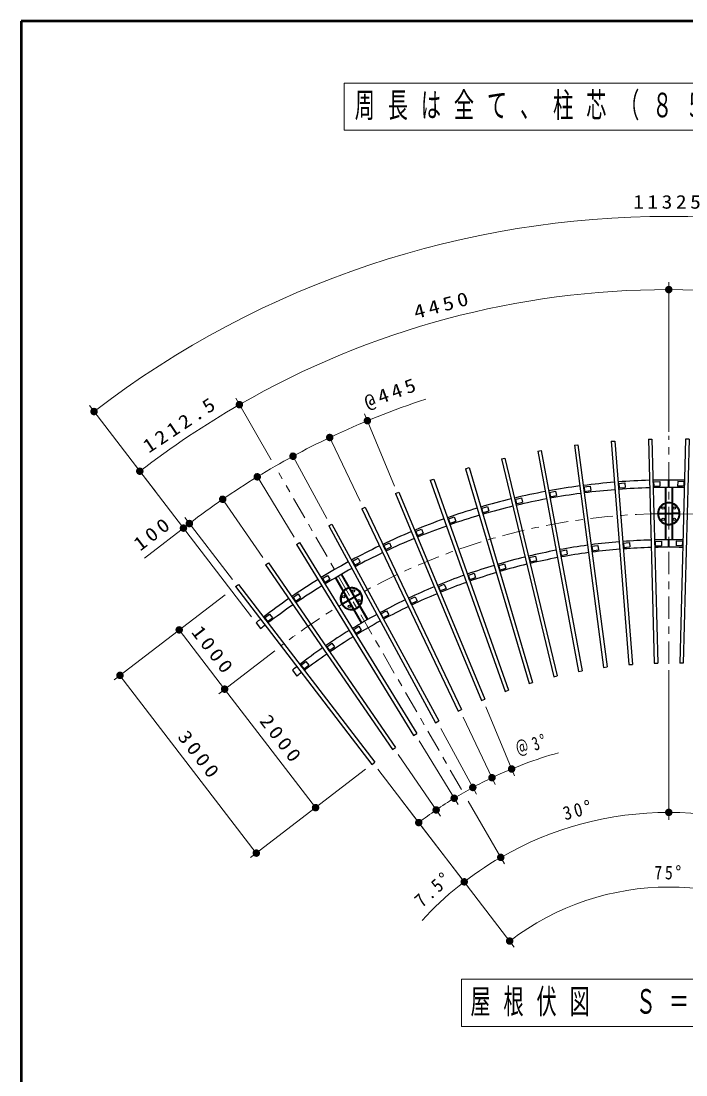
# Model space of a CAD drawing. Units: millimetres on the paper, with parts at other scales. Extents: x -365 to 10, y -38 to 257.
# Drawn here: x -365 to -276, y 115.9 to 257 of the extents above; entities that cross this region are included whole.
import ezdxf

# ---------------------------------------------------------------- set-up
doc = ezdxf.new("R2010")
doc.units = ezdxf.units.MM
doc.linetypes.add('USER2', pattern=[6, 3, -1, 1, -1])
doc.layers.add('LY_1', color=7, linetype='Continuous', lineweight=25)
doc.layers.add('LY_2', color=7, linetype='Continuous', lineweight=13)
doc.styles.add('ＭＳ ゴシック', font='')
doc.styles.get('ＭＳ ゴシック').set_extended_font_data('MS Gothic')

# ---------------------------------------------------------------- blocks, each defined once
blk = doc.blocks.new('filled_dot')
at = {"color": 0, "linetype": 'Continuous', "lineweight": -2, "const_width": 1.25}
blk.add_lwpolyline([(-0.625, 0, 1), (0.625, 0, 1)], format="xyb", close=True, dxfattribs=at)

msp = doc.modelspace()

# ---------------------------------------------------------------- linework, layer by layer
at = {"layer": 'LY_1', "lineweight": 13}
for p, q in [((-234.752, 248.697), (-321.752, 248.697)), ((-321.752, 248.697), (-321.752, 242.397)), ((-321.752, 242.397), (-234.752, 242.397)), ((-278.257, 217.549), (-278.257, 222.047)), ((-278.255, 201.993), (-278.255, 222.047)), ((-331.492, 198.252), (-336.258, 206.506)), ((-334.14, 177.233), (-355.841, 205.513)), ((-314.995, 194.74), (-319.001, 204.412)), ((-324.091, 202.14), (-324.093, 202.144)), ((-319.586, 192.696), (-323.878, 201.693)), ((-324.065, 190.414), (-328.821, 199.175)), ((-346.967, 193.948), (-349.708, 197.52)), ((-328.417, 187.901), (-333.626, 196.401)), ((-332.632, 185.164), (-338.279, 193.379)), ((-336.698, 182.209), (-343.068, 190.511)), ((-348.474, 185.102), (-342.46, 189.718)), ((-343.253, 189.109), (-342.644, 188.315)), ((-337.676, 180.198), (-352.55, 168.785)), ((-337.736, 167.548), (-343.823, 175.482)), ((-331.033, 172.691), (-338.529, 166.939)), ((-333.494, 145.593), (-351.757, 169.394)), ((-278.255, 170.107), (-278.256, 150.047)), ((-325.561, 151.681), (-337.736, 167.548)), ((-302.749, 165.176), (-298.922, 155.937)), ((-305.81, 163.813), (-301.505, 154.787)), ((-308.795, 162.292), (-304.024, 153.504)), ((-311.697, 160.616), (-306.472, 152.09)), ((-278.257, 160.047), (-278.257, 150.047)), ((-314.507, 158.792), (-308.843, 150.55)), ((-318.858, 156.824), (-334.288, 144.985)), ((-317.218, 156.822), (-298.955, 133.021)), ((-314.174, 152.855), (-311.131, 148.889)), ((-305.106, 152.551), (-300.257, 144.153)), ((-311.13, 148.889), (-305.043, 140.955)), ((-250.507, 128.697), (-306.007, 128.697)), ((-306.007, 128.697), (-306.007, 122.397)), ((-306.007, 122.397), (-250.507, 122.397))]:
    msp.add_line(p, q, dxfattribs=at)
at = {"layer": 'LY_1', "color": 40}
for p, q in [((-285.95, 200.736), (-285.472, 200.773)), ((-285.95, 200.736), (-283.596, 170.828)), ((-285.472, 200.773), (-283.118, 170.866)), ((-280.984, 201.009), (-280.504, 201.021)), ((-280.984, 201.009), (-280.199, 171.019)), ((-280.504, 201.015), (-279.719, 171.025)), ((-276.01, 201.015), (-276.796, 171.025)), ((-275.53, 201.009), (-276.316, 171.019)), ((-275.53, 201.009), (-276.01, 201.021)), ((-295.806, 199.413), (-295.334, 199.5)), ((-295.806, 199.413), (-290.338, 169.915)), ((-295.334, 199.5), (-289.867, 170.003)), ((-290.895, 200.203), (-290.419, 200.266)), ((-290.895, 200.203), (-286.979, 170.46)), ((-290.419, 200.266), (-286.503, 170.523)), ((-300.668, 198.367), (-300.201, 198.479)), ((-300.668, 198.367), (-293.665, 169.195)), ((-300.201, 198.479), (-293.198, 169.308)), ((-305.469, 197.067), (-305.009, 197.204)), ((-305.469, 197.067), (-296.948, 168.303)), ((-305.009, 197.204), (-296.488, 168.439)), ((-310.195, 195.518), (-309.743, 195.679)), ((-310.195, 195.518), (-300.181, 167.239)), ((-309.743, 195.679), (-299.728, 167.399)), ((-314.834, 193.724), (-314.39, 193.908)), ((-314.834, 193.724), (-303.353, 166.008)), ((-314.39, 193.908), (-302.91, 166.191)), ((-319.372, 191.69), (-318.939, 191.896)), ((-319.372, 191.69), (-306.457, 164.612)), ((-318.939, 191.896), (-306.024, 164.819)), ((-323.798, 189.421), (-323.376, 189.65)), ((-323.798, 189.421), (-309.483, 163.056)), ((-323.376, 189.65), (-309.062, 163.285)), ((-328.099, 186.923), (-327.69, 187.174)), ((-328.099, 186.923), (-312.424, 161.344)), ((-327.69, 187.174), (-312.015, 161.594)), ((-332.264, 184.204), (-331.868, 184.475)), ((-332.264, 184.204), (-315.271, 159.48)), ((-331.868, 184.475), (-314.876, 159.752)), ((-336.28, 181.27), (-335.899, 181.562)), ((-336.28, 181.27), (-318.017, 157.469)), ((-335.899, 181.562), (-317.636, 157.762)), ((-283.596, 170.828), (-283.118, 170.866)), ((-280.199, 171.019), (-279.719, 171.031)), ((-276.316, 171.019), (-276.796, 171.031)), ((-290.338, 169.915), (-289.867, 170.003)), ((-286.979, 170.46), (-286.503, 170.523)), ((-296.948, 168.303), (-296.488, 168.439)), ((-293.665, 169.195), (-293.198, 169.308)), ((-300.181, 167.239), (-299.728, 167.399)), ((-303.353, 166.008), (-302.91, 166.191)), ((-306.457, 164.612), (-306.024, 164.819)), ((-309.483, 163.056), (-309.062, 163.285)), ((-312.424, 161.344), (-312.015, 161.594)), ((-315.271, 159.48), (-314.876, 159.752)), ((-318.017, 157.469), (-317.636, 157.762))]:
    msp.add_line(p, q, dxfattribs=at)
at = {"layer": 'LY_1', "linetype": 'USER2', "lineweight": 13}
for p, q in [((-278.257, 170.946), (-278.257, 201.475)), ((-306.013, 154.121), (-330.476, 196.492))]:
    msp.add_line(p, q, dxfattribs=at)
at = {"layer": 'LY_1'}
for p, q in [((-289.675, 194.615), (-288.783, 194.732)), ((-288.783, 194.732), (-288.705, 194.137)), ((-285.024, 195.091), (-284.127, 195.162)), ((-285.024, 195.091), (-284.977, 194.493)), ((-284.955, 195.097), (-284.907, 194.498)), ((-284.127, 195.162), (-284.08, 194.563)), ((-280.355, 195.317), (-279.455, 195.34)), ((-280.355, 195.317), (-280.339, 194.717)), ((-280.339, 194.717), (-279.439, 194.741)), ((-280.285, 195.319), (-280.269, 194.719)), ((-279.455, 195.34), (-279.439, 194.741)), ((-277.059, 195.34), (-277.075, 194.741)), ((-276.175, 194.717), (-277.075, 194.741)), ((-276.16, 195.317), (-277.059, 195.34)), ((-276.23, 195.319), (-276.245, 194.719)), ((-276.16, 195.317), (-276.175, 194.717)), ((-294.295, 193.896), (-293.41, 194.06)), ((-294.295, 193.896), (-294.186, 193.306)), ((-294.226, 193.909), (-294.117, 193.319)), ((-294.186, 193.306), (-293.301, 193.47)), ((-293.41, 194.06), (-293.301, 193.47)), ((-289.675, 194.615), (-289.597, 194.02)), ((-289.606, 194.624), (-289.528, 194.029)), ((-289.597, 194.02), (-288.705, 194.137)), ((-284.977, 194.493), (-284.08, 194.563)), ((-278.757, 194.547), (-278.757, 187.547)), ((-278.667, 194.547), (-278.667, 187.547)), ((-277.847, 194.547), (-277.847, 187.547)), ((-277.757, 194.547), (-277.757, 187.547)), ((-303.39, 191.738), (-302.527, 191.994)), ((-302.527, 191.994), (-302.356, 191.419)), ((-298.871, 192.936), (-297.995, 193.146)), ((-298.871, 192.936), (-298.73, 192.353)), ((-298.802, 192.952), (-298.662, 192.369)), ((-298.73, 192.353), (-297.855, 192.563)), ((-297.995, 193.146), (-297.855, 192.563)), ((-307.84, 190.305), (-306.992, 190.606)), ((-306.992, 190.606), (-306.791, 190.04)), ((-303.39, 191.738), (-303.219, 191.163)), ((-303.323, 191.758), (-303.152, 191.183)), ((-303.219, 191.163), (-302.356, 191.419)), ((-279.557, 191.092), (-279.557, 191.002)), ((-279.557, 191.092), (-278.757, 191.092)), ((-279.557, 191.002), (-278.757, 191.002)), ((-278.667, 191.092), (-277.847, 191.092)), ((-278.667, 191.002), (-277.847, 191.002)), ((-276.957, 191.092), (-277.757, 191.092)), ((-276.957, 191.002), (-277.757, 191.002)), ((-276.957, 191.092), (-276.957, 191.002)), ((-307.84, 190.305), (-307.64, 189.74)), ((-307.774, 190.329), (-307.574, 189.763)), ((-307.64, 189.74), (-306.791, 190.04)), ((-312.209, 188.642), (-311.378, 188.986)), ((-312.209, 188.642), (-311.98, 188.087)), ((-312.144, 188.669), (-311.915, 188.114)), ((-311.98, 188.087), (-311.148, 188.432)), ((-311.378, 188.986), (-311.148, 188.432)), ((-316.485, 186.752), (-315.673, 187.139)), ((-316.485, 186.752), (-316.227, 186.21)), ((-316.422, 186.782), (-316.164, 186.24)), ((-316.227, 186.21), (-315.415, 186.598)), ((-315.673, 187.139), (-315.415, 186.598)), ((-288.631, 186.683), (-287.739, 186.801)), ((-288.631, 186.683), (-288.553, 186.088)), ((-288.562, 186.692), (-288.483, 186.098)), ((-287.739, 186.801), (-287.66, 186.206)), ((-284.397, 187.116), (-283.499, 187.186)), ((-284.397, 187.116), (-284.35, 186.518)), ((-284.35, 186.518), (-283.452, 186.588)), ((-284.327, 187.121), (-284.28, 186.523)), ((-283.499, 187.186), (-283.452, 186.588)), ((-280.145, 187.32), (-279.246, 187.343)), ((-280.145, 187.32), (-280.13, 186.72)), ((-280.13, 186.72), (-279.23, 186.743)), ((-280.075, 187.321), (-280.06, 186.722)), ((-279.246, 187.343), (-279.23, 186.743)), ((-277.269, 187.343), (-277.284, 186.743)), ((-276.385, 186.72), (-277.284, 186.743)), ((-276.369, 187.32), (-277.269, 187.343)), ((-276.439, 187.321), (-276.455, 186.722)), ((-276.369, 187.32), (-276.385, 186.72)), ((-320.657, 184.64), (-319.866, 185.07)), ((-319.866, 185.07), (-319.579, 184.543)), ((-297.003, 185.157), (-296.128, 185.367)), ((-297.003, 185.157), (-296.863, 184.574)), ((-296.935, 185.174), (-296.795, 184.59)), ((-296.128, 185.367), (-295.988, 184.784)), ((-292.837, 186.03), (-291.952, 186.194)), ((-292.837, 186.03), (-292.728, 185.44)), ((-292.768, 186.043), (-292.659, 185.453)), ((-292.728, 185.44), (-291.843, 185.604)), ((-291.952, 186.194), (-291.843, 185.604)), ((-288.553, 186.088), (-287.66, 186.206)), ((-320.657, 184.64), (-320.37, 184.113)), ((-320.595, 184.674), (-320.309, 184.146)), ((-320.37, 184.113), (-319.579, 184.543)), ((-301.118, 184.068), (-300.255, 184.323)), ((-301.118, 184.068), (-300.947, 183.492)), ((-301.05, 184.088), (-300.88, 183.512)), ((-300.947, 183.492), (-300.084, 183.748)), ((-300.255, 184.323), (-300.084, 183.748)), ((-296.863, 184.574), (-295.988, 184.784)), ((-324.712, 182.314), (-323.944, 182.784)), ((-324.712, 182.314), (-324.398, 181.802)), ((-324.652, 182.35), (-324.339, 181.839)), ((-324.398, 181.802), (-323.631, 182.272)), ((-323.944, 182.784), (-323.631, 182.272)), ((-322.94, 182.441), (-319.44, 176.378)), ((-322.863, 182.486), (-319.363, 176.423)), ((-322.152, 182.896), (-318.652, 176.833)), ((-322.074, 182.941), (-318.574, 176.878)), ((-305.169, 182.764), (-304.321, 183.065)), ((-305.169, 182.764), (-304.969, 182.199)), ((-305.103, 182.788), (-304.903, 182.222)), ((-304.969, 182.199), (-304.121, 182.499)), ((-304.321, 183.065), (-304.121, 182.499)), ((-309.148, 181.251), (-308.316, 181.595)), ((-309.148, 181.251), (-308.918, 180.696)), ((-309.083, 181.278), (-308.853, 180.723)), ((-308.918, 180.696), (-308.087, 181.041)), ((-308.316, 181.595), (-308.087, 181.041)), ((-328.639, 179.778), (-327.898, 180.288)), ((-328.639, 179.778), (-328.3, 179.283)), ((-328.582, 179.818), (-328.242, 179.323)), ((-328.3, 179.283), (-327.558, 179.793)), ((-327.898, 180.288), (-327.558, 179.793)), ((-321.906, 179.048), (-321.213, 179.448)), ((-321.861, 178.971), (-321.168, 179.371)), ((-321.135, 179.493), (-320.425, 179.903)), ((-321.09, 179.416), (-320.38, 179.826)), ((-319.654, 180.348), (-320.347, 179.948)), ((-319.609, 180.271), (-320.302, 179.871)), ((-319.654, 180.348), (-319.609, 180.271)), ((-313.041, 179.531), (-312.229, 179.918)), ((-313.041, 179.531), (-312.783, 178.989)), ((-312.978, 179.561), (-312.72, 179.02)), ((-312.783, 178.989), (-311.971, 179.377)), ((-312.229, 179.918), (-311.971, 179.377)), ((-321.906, 179.048), (-321.861, 178.971)), ((-316.839, 177.61), (-316.048, 178.039)), ((-316.048, 178.039), (-315.762, 177.512)), ((-333.531, 176.439), (-332.923, 175.646)), ((-332.429, 177.04), (-331.715, 177.588)), ((-332.429, 177.04), (-332.064, 176.564)), ((-332.374, 177.083), (-332.008, 176.607)), ((-332.064, 176.564), (-331.35, 177.112)), ((-331.715, 177.588), (-331.35, 177.112)), ((-316.839, 177.61), (-316.553, 177.083)), ((-316.778, 177.643), (-316.491, 177.116)), ((-316.553, 177.083), (-315.762, 177.512)), ((-320.532, 175.493), (-319.764, 175.963)), ((-320.532, 175.493), (-320.218, 174.981)), ((-320.472, 175.529), (-320.159, 175.018)), ((-320.218, 174.981), (-319.451, 175.451)), ((-319.764, 175.963), (-319.451, 175.451)), ((-324.108, 173.185), (-323.367, 173.695)), ((-323.367, 173.695), (-323.027, 173.2)), ((-324.108, 173.185), (-323.768, 172.69)), ((-324.051, 173.225), (-323.711, 172.73)), ((-323.768, 172.69), (-323.027, 173.2)), ((-327.559, 170.693), (-326.845, 171.241)), ((-327.194, 170.217), (-326.48, 170.765)), ((-326.845, 171.241), (-326.48, 170.765)), ((-328.661, 170.092), (-328.052, 169.299)), ((-327.559, 170.693), (-327.194, 170.217)), ((-327.504, 170.736), (-327.138, 170.26))]:
    msp.add_line(p, q, dxfattribs=at)
at = {"layer": 'LY_1', "color": 4}
for p, q in [((-278.307, 194.547), (-278.307, 195.547)), ((-278.207, 194.547), (-278.207, 195.547)), ((-278.307, 186.547), (-278.307, 187.547)), ((-278.207, 186.547), (-278.207, 187.547))]:
    msp.add_line(p, q, dxfattribs=at)
at = {"layer": 'LY_1'}
for centre in [(-279.007, 191.797), (-277.507, 191.797), (-279.007, 190.297), (-277.507, 190.297), (-320.483, 180.684), (-321.782, 179.934), (-319.733, 179.385), (-321.032, 178.635)]:
    msp.add_circle(centre, 0.16, dxfattribs=at)
at = {"layer": 'LY_1', "lineweight": 13}
for centre, radius, start, end in [((-278.256, 104.405), 126.444, 52.50032, 127.50072), ((-278.257, 106.048), 115, 90, 120.00016), ((-278.257, 106.048), 115, 59.99967, 89.99879), ((-278.257, 106.048), 105.468, 107.97689, 115.5), ((-274.431, 99.421), 122.653, 120.00002, 127.50076), ((-278.257, 106.048), 105.468, 115.50003, 118.50004), ((-278.257, 106.048), 105.468, 118.50003, 121.50003), ((-278.257, 106.048), 105.468, 121.50002, 124.50003), ((-278.257, 106.048), 105.468, 124.50002, 127.50004), ((-278.257, 106.048), 55, 105.59167, 115.4998), ((-278.257, 106.048), 55, 115.50008, 118.50001), ((-278.257, 106.048), 55, 118.49992, 121.49999), ((-278.257, 106.047), 55, 121.50003, 124.50001), ((-278.257, 106.047), 55, 124.50004, 127.50003), ((-278.257, 106.047), 45, 89.9983, 120.00004), ((-278.257, 106.048), 45, 59.99999, 90), ((-278.257, 106.047), 45, 120.00007, 137.25152), ((-278.257, 106.047), 35, 52.50001, 127.5)]:
    msp.add_arc(centre, radius, start, end, dxfattribs=at)
at = {"layer": 'LY_1'}
for centre, radius, start, end in [((-278.282, 106.043), 89.5, 97.63764, 100.33035), ((-278.282, 106.044), 89.5, 94.63764, 97.33035), ((-278.282, 106.046), 89.5, 91.63764, 94.33035), ((-278.282, 106.042), 89.5, 100.63764, 103.33035), ((-278.282, 106.043), 88.5, 97.63919, 100.32844), ((-278.282, 106.044), 88.5, 94.63919, 97.32843), ((-278.282, 106.046), 88.5, 91.63919, 94.32844), ((-278.281, 106.04), 89.5, 103.63764, 106.33035), ((-278.281, 106.04), 88.5, 103.63919, 106.32844), ((-278.282, 106.042), 88.5, 100.63919, 103.32844), ((-278.257, 191.047), 1.5, 109.47122, 250.52878), ((-278.257, 191.047), 1.45, 110.17125, 249.82873), ((-278.257, 191.047), 1.4, 110.92484, 249.07514), ((-278.257, 191.047), 1.5, 74.13835, 105.86407), ((-278.257, 191.047), 1.45, 73.5749, 106.42512), ((-278.257, 191.047), 1.4, 72.97073, 107.02929), ((-278.257, 191.047), 1.5, 289.47122, 70.52878), ((-278.257, 191.047), 1.45, 290.17123, 69.82871), ((-278.257, 191.047), 1.4, 290.92482, 69.07512), ((-278.281, 106.039), 89.5, 106.63764, 109.33035), ((-278.281, 106.039), 88.5, 106.63919, 109.32844), ((-278.28, 106.038), 89.5, 109.63764, 112.33035), ((-278.28, 106.038), 88.5, 109.63919, 112.32844), ((-278.257, 191.047), 1.4, 252.97071, 287.02927), ((-278.257, 191.047), 1.45, 253.57488, 286.4251), ((-278.257, 191.047), 1.5, 254.13593, 285.86165), ((-278.28, 106.037), 89.5, 112.63764, 115.33035), ((-278.28, 106.037), 88.5, 112.63919, 115.32844), ((-278.279, 106.036), 89.5, 115.63764, 118.33035), ((-278.282, 106.043), 81.5, 97.65115, 100.3137), ((-278.282, 106.044), 81.5, 94.65115, 97.3137), ((-278.282, 106.044), 80.5, 94.65302, 97.31139), ((-278.282, 106.046), 81.5, 91.65115, 94.3137), ((-278.282, 106.046), 80.5, 91.65303, 94.31139), ((-278.279, 106.036), 88.5, 115.63919, 118.32843), ((-278.281, 106.04), 81.5, 103.65115, 106.3137), ((-278.282, 106.042), 81.5, 100.65115, 103.3137), ((-278.282, 106.042), 80.5, 100.65303, 103.31139), ((-278.282, 106.043), 80.5, 97.65303, 100.31139), ((-278.279, 106.034), 89.5, 118.63764, 121.33035), ((-278.279, 106.034), 88.5, 118.63919, 121.32844), ((-278.281, 106.039), 81.5, 106.65115, 109.3137), ((-278.281, 106.04), 80.5, 103.65303, 106.31139), ((-278.278, 106.033), 89.5, 121.63764, 124.33035), ((-278.28, 106.038), 81.5, 109.65115, 112.3137), ((-278.281, 106.039), 80.5, 106.65303, 109.31139), ((-278.278, 106.033), 88.5, 121.63919, 124.32844), ((-320.757, 179.659), 1.5, 139.47122, 280.52878), ((-320.757, 179.659), 1.5, 104.13835, 135.86407), ((-320.757, 179.659), 1.45, 103.5749, 136.42512), ((-320.757, 179.659), 1.4, 102.97073, 137.02929), ((-320.757, 179.659), 1.5, 319.47122, 100.52878), ((-320.757, 179.659), 1.45, 320.17123, 99.82871), ((-320.757, 179.659), 1.4, 320.92482, 99.07512), ((-278.28, 106.037), 81.5, 112.65115, 115.3137), ((-278.28, 106.038), 80.5, 109.65303, 112.31139), ((-278.277, 106.032), 89.5, 124.63764, 127.33035), ((-320.757, 179.659), 1.45, 140.17125, 279.82873), ((-320.757, 179.659), 1.4, 140.92484, 279.07514), ((-278.279, 106.036), 81.5, 115.65115, 118.3137), ((-278.28, 106.037), 80.5, 112.65303, 115.31139), ((-278.277, 106.032), 88.5, 124.63919, 127.32844), ((-320.757, 179.659), 1.4, 282.97071, 317.02927), ((-320.757, 179.659), 1.45, 283.57488, 316.4251), ((-320.757, 179.659), 1.5, 284.13593, 315.86165), ((-278.279, 106.036), 80.5, 115.65302, 118.31139), ((-278.257, 106.047), 89.5, 127.65359, 128.14021), ((-278.279, 106.034), 81.5, 118.65115, 121.3137), ((-278.279, 106.034), 80.5, 118.65303, 121.31139), ((-278.257, 106.047), 88.5, 127.65533, 128.14745), ((-278.278, 106.033), 81.5, 121.65115, 124.3137), ((-278.278, 106.033), 80.5, 121.65303, 124.31139), ((-278.277, 106.032), 81.5, 124.65115, 127.3137), ((-278.277, 106.032), 80.5, 124.65303, 127.31139), ((-278.257, 106.047), 81.5, 127.66867, 128.20306), ((-278.257, 106.047), 80.5, 127.67077, 128.21179)]:
    msp.add_arc(centre, radius, start, end, dxfattribs=at)
at = {"layer": 'LY_1', "color": 4}
for radius, start, end in [(89.5, 90.03201, 91.34636), (89.5, 88.65364, 89.96799), (88.5, 90.03237, 91.34462), (88.5, 88.65538, 89.96763), (81.5, 90.03515, 91.33128), (80.5, 90.03559, 91.32918), (81.5, 88.66872, 89.96485), (80.5, 88.67082, 89.96441)]:
    msp.add_arc((-278.257, 106.047), radius, start, end, dxfattribs=at)
at = {"layer": 'LY_1', "linetype": 'USER2', "lineweight": 13}
msp.add_arc((-278.257, 106.047), 85, 42.49762, 127.70226, dxfattribs=at)
at = {"layer": 'LY_2', "lineweight": 50}
for p, q in [((0, 257), (-365, 257)), ((-365, 257), (-365, 0))]:
    msp.add_line(p, q, dxfattribs=at)

# ---------------------------------------------------------------- block references
at = {"layer": 'LY_1', "lineweight": 13, "xscale": 0.4, "yscale": 0.4}
for p, rotation in [((-278.257, 221.047), 180.7), ((-278.255, 221.047), 359.3), ((-335.758, 205.641), 210.7), ((-335.758, 205.64), 29.3), ((-355.232, 204.719), 36.8), ((-318.618, 203.488), 203.3), ((-323.663, 201.242), 206.3), ((-323.663, 201.242), 24.7), ((-328.583, 198.735), 209.3), ((-328.583, 198.735), 27.7), ((-349.099, 196.727), 36.8), ((-333.364, 195.974), 212.3), ((-333.364, 195.974), 30.7), ((-337.995, 192.967), 215.3), ((-337.995, 192.967), 33.7), ((-343.253, 189.109), 37.5), ((-342.462, 189.721), 36.7), ((-342.46, 189.718), 217.5), ((-343.823, 175.482), 307.5), ((-351.757, 169.394), 307.5), ((-337.736, 167.548), 127.5), ((-299.305, 156.861), 204.1), ((-301.936, 155.69), 207.1), ((-301.935, 155.69), 23.9), ((-304.501, 154.383), 210.1), ((-304.501, 154.383), 26.9), ((-306.995, 152.943), 213.1), ((-306.995, 152.943), 29.9), ((-325.561, 151.681), 127.5), ((-309.41, 151.375), 216.1), ((-309.41, 151.374), 32.9), ((-278.257, 151.047), 358.1), ((-278.256, 151.047), 181.9), ((-311.739, 149.682), 35.9), ((-333.494, 145.593), 127.5), ((-300.757, 145.019), 211.9), ((-300.757, 145.019), 28.1), ((-305.652, 141.748), 35.6), ((-299.564, 133.815), 35)]:
    msp.add_blockref('filled_dot', p, dxfattribs=dict(at, rotation=rotation))

# ---------------------------------------------------------------- texts
at = {"layer": 'LY_1', "style": 'ＭＳ ゴシック'}
for s, insert, char_height, attachment_point in [('\\T1.64;\\W0.6;周長は全て、柱芯（８５００Ｒ）にて示す', (-278.252, 245.547), 3.299, 5), ('\\T1.33;\\W0.85;75°', (-278.257, 142.047), 1.833, 8), ('\\T1.64;\\W0.6;屋根伏図\u3000Ｓ＝１／１００', (-278.257, 125.547), 3.299, 5)]:
    msp.add_mtext(s, dxfattribs=dict(at, insert=insert, char_height=char_height, attachment_point=attachment_point))
at = {"layer": 'LY_1', "char_height": 1.833, "attachment_point": 8, "style": 'ＭＳ ゴシック'}
for s, insert, rotation in [('\\T1.33;\\W1.15;11325', (-278.258, 231.849), 0.001), ('\\T1.33;\\W1.2;4450', (-308.28, 218.095), 15), ('\\T1.33;\\W1.15;@445', (-314.933, 206), 20.15), ('\\T1.33;\\W1.15;1212.5', (-343.13, 202.234), 33.75), ('\\T1.33;\\W1.15;100', (-346.769, 187.671), 37.5), ('\\T1.33;\\W1.15;1000', (-339.986, 172.123), 307.5), ('\\T1.33;\\W1.15;2000', (-330.855, 160.223), 307.5), ('\\T1.33;\\W1.15;3000', (-341.832, 158.102), 307.5), ('\\T1.33;\\W0.7;＠3°', (-296.29, 159.065), 18.784), ('\\T1.33;\\W0.9;30°', (-290.163, 150.48), 15), ('\\T1.33;\\W0.9;7.5°', (-309.206, 140.079), 42.284)]:
    msp.add_mtext(s, dxfattribs=dict(at, insert=insert, rotation=rotation))

doc.saveas('drawing.dxf')
